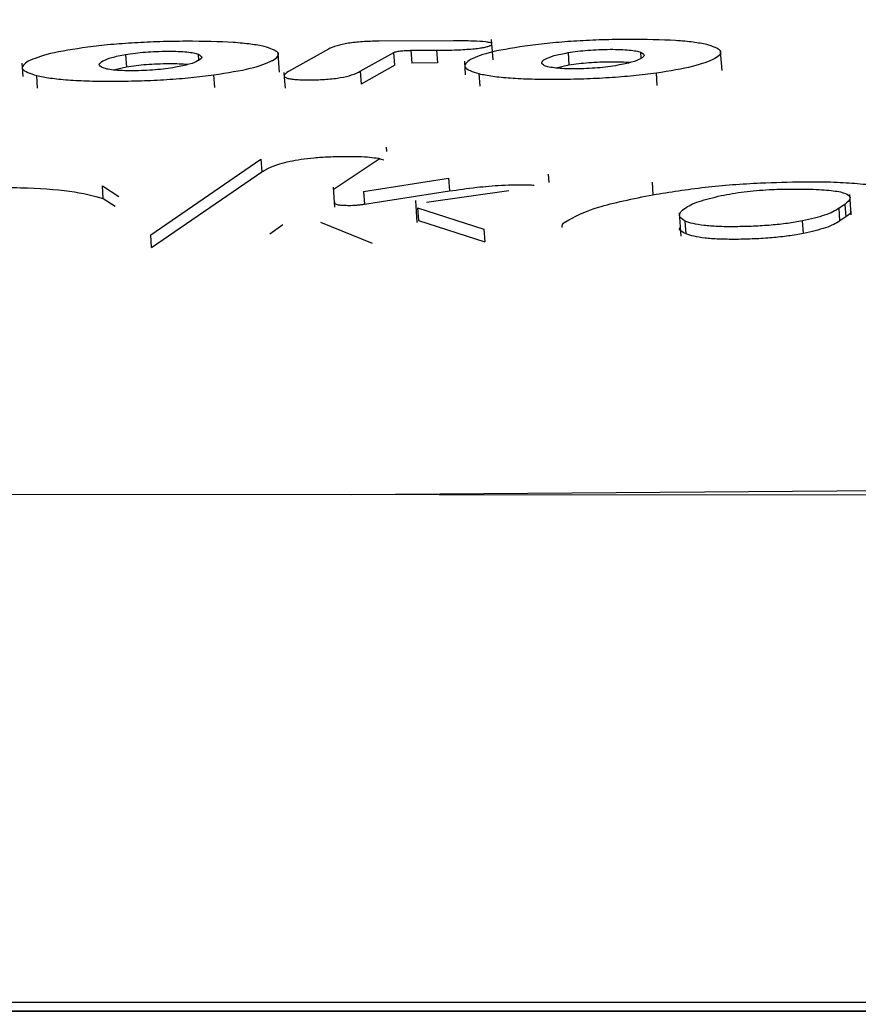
# Model space of a CAD drawing. Header units: millimetres. Extents: x -8045 to 6871, y -5915 to 5473.
# Drawn here: x -3833.71 to -3820.86, y -1022.93 to -1007.73 of the extents above; entities that cross this region are included whole.
import ezdxf

# ---------------------------------------------------------------- set-up
doc = ezdxf.new("R2010")
doc.units = ezdxf.units.MM
for name, color, linetype in [('DIKOM_ОБЪЕКТ', 7, 'Continuous'), ('DIKOM_РАЗМЕР_ЗОНА', 7, 'Continuous'), ('DIKOM_РАЗМЕР_ОБЪЕКТА', 7, 'Continuous')]:
    doc.layers.add(name, color=color, linetype=linetype)
doc.styles.add('style1', font='arial.ttf', dxfattribs={"width": 0.8})
doc.dimstyles.new('1-50', dxfattribs={"dimtxt": 300, "dimasz": 200, "dimexe": 100, "dimexo": 0, "dimgap": 100, "dimtad": 1, "dimtxsty": 'style1', "dimcen": 200, "dimclrd": 7, "dimclre": 7, "dimclrt": 7, "dimadec": 1, "dimazin": 2, "dimtfac": 1, "dimtmove": 0, "dimatfit": 2, "dimfxl": 0, "dimlwd": 25, "dimlwe": 18, "dimarcsym": 0})

# ---------------------------------------------------------------- blocks, each defined once
blk = doc.blocks.new('*D9')
at = {"layer": 'Defpoints', "color": 0, "linetype": 'Continuous', "transparency": 16777216}
for p in [(5663.543, -234.645), (-5019.6, -1388.727), (5663.543, -4701.469)]:
    blk.add_point(p, dxfattribs=at)
at = {"layer": 'DIKOM_РАЗМЕР_ОБЪЕКТА', "color": 7, "linetype": 'Continuous', "lineweight": 18, "transparency": 16777216}
for p, q in [((5663.543, -234.645), (5663.543, -4801.469)), ((-5019.6, -1388.727), (-5019.6, -4801.469))]:
    blk.add_line(p, q, dxfattribs=at)
at = {"layer": 'DIKOM_РАЗМЕР_ОБЪЕКТА', "color": 7, "linetype": 'Continuous', "lineweight": 25, "transparency": 16777216}
blk.add_line((-4819.6, -4701.469), (5463.543, -4701.469), dxfattribs=at)
at = {"layer": 'DIKOM_РАЗМЕР_ОБЪЕКТА', "color": 7, "linetype": 'Continuous', "transparency": 16777216}
for points in [[(-4819.6, -4668.136), (-4819.6, -4734.803), (-5019.6, -4701.469)], [(5463.543, -4668.136), (5463.543, -4734.803), (5663.543, -4701.469)]]:
    blk.add_solid(points, dxfattribs=at)
at = {"layer": 'DIKOM_РАЗМЕР_ОБЪЕКТА', "color": 7, "linetype": 'Continuous', "lineweight": 15, "transparency": 16777216, "insert": (-74.375, -4448.297), "char_height": 300, "attachment_point": 5, "style": 'style1'}
blk.add_mtext('10700', dxfattribs=at)
blk = doc.blocks.new('*D10')
at = {"layer": 'Defpoints', "color": 0, "linetype": 'Continuous', "transparency": 16777216}
for p in [(-1653.813, 3474.95), (-5616.456, -3083.398), (491.015, -3083.398)]:
    blk.add_point(p, dxfattribs=at)
at = {"layer": 'DIKOM_РАЗМЕР_ОБЪЕКТА', "color": 7, "linetype": 'Continuous', "lineweight": 18, "transparency": 16777216}
for p, q in [((-1653.813, 3474.95), (-5716.456, 3474.95)), ((491.015, -3083.398), (-5716.456, -3083.398))]:
    blk.add_line(p, q, dxfattribs=at)
at = {"layer": 'DIKOM_РАЗМЕР_ОБЪЕКТА', "color": 7, "linetype": 'Continuous', "lineweight": 25, "transparency": 16777216}
blk.add_line((-5616.456, 3274.95), (-5616.456, -2883.398), dxfattribs=at)
at = {"layer": 'DIKOM_РАЗМЕР_ОБЪЕКТА', "color": 7, "linetype": 'Continuous', "transparency": 16777216}
for points in [[(-5649.79, 3274.95), (-5583.123, 3274.95), (-5616.456, 3474.95)], [(-5649.79, -2883.398), (-5583.123, -2883.398), (-5616.456, -3083.398)]]:
    blk.add_solid(points, dxfattribs=at)
at = {"layer": 'DIKOM_РАЗМЕР_ОБЪЕКТА', "color": 7, "linetype": 'Continuous', "lineweight": 15, "transparency": 16777216, "insert": (-5869.628, -1326.858), "char_height": 300, "attachment_point": 5, "rotation": 90, "style": 'style1'}
blk.add_mtext('6550', dxfattribs=at)
blk = doc.blocks.new('*D11')
at = {"layer": 'Defpoints', "color": 0, "transparency": 16777216}
for p in [(6870.851, -184.645), (-7019.6, -1388.727), (-7019.6, -5814.648)]:
    blk.add_point(p, dxfattribs=at)
at = {"layer": 'DIKOM_РАЗМЕР_ЗОНА', "color": 7, "lineweight": 18, "transparency": 16777216}
for p, q in [((6870.851, -184.645), (6870.851, -5914.648)), ((-7019.6, -1388.727), (-7019.6, -5914.648))]:
    blk.add_line(p, q, dxfattribs=at)
at = {"layer": 'DIKOM_РАЗМЕР_ЗОНА', "color": 7, "lineweight": 25, "transparency": 16777216}
blk.add_line((6670.851, -5814.648), (-6819.6, -5814.648), dxfattribs=at)
at = {"layer": 'DIKOM_РАЗМЕР_ЗОНА', "color": 7, "transparency": 16777216}
for points in [[(-6819.6, -5781.314), (-6819.6, -5847.981), (-7019.6, -5814.648)], [(6670.851, -5781.314), (6670.851, -5847.981), (6870.851, -5814.648)]]:
    blk.add_solid(points, dxfattribs=at)
at = {"layer": 'DIKOM_РАЗМЕР_ЗОНА', "color": 7, "transparency": 16777216, "insert": (-74.375, -5561.374), "char_height": 300, "attachment_point": 5, "style": 'style1'}
blk.add_mtext('13900', dxfattribs=at)
blk = doc.blocks.new('*D12')
at = {"layer": 'Defpoints', "color": 0, "transparency": 16777216}
for p in [(-2189.606, 5472.652), (-7595.212, -5084.969), (-495.584, -5084.969)]:
    blk.add_point(p, dxfattribs=at)
at = {"layer": 'DIKOM_РАЗМЕР_ЗОНА', "color": 7, "lineweight": 18, "transparency": 16777216}
for p, q in [((-2189.606, 5472.652), (-7695.212, 5472.652)), ((-495.584, -5084.969), (-7695.212, -5084.969))]:
    blk.add_line(p, q, dxfattribs=at)
at = {"layer": 'DIKOM_РАЗМЕР_ЗОНА', "color": 7, "lineweight": 25, "transparency": 16777216}
blk.add_line((-7595.212, 5272.652), (-7595.212, -4884.969), dxfattribs=at)
at = {"layer": 'DIKOM_РАЗМЕР_ЗОНА', "color": 7, "transparency": 16777216}
for points in [[(-7628.545, 5272.652), (-7561.879, 5272.652), (-7595.212, 5472.652)], [(-7628.545, -4884.969), (-7561.879, -4884.969), (-7595.212, -5084.969)]]:
    blk.add_solid(points, dxfattribs=at)
at = {"layer": 'DIKOM_РАЗМЕР_ЗОНА', "color": 7, "transparency": 16777216, "insert": (-7848.384, -1452.593), "char_height": 300, "attachment_point": 5, "rotation": 90, "style": 'style1'}
blk.add_mtext('10550', dxfattribs=at)

msp = doc.modelspace()

# ---------------------------------------------------------------- linework, layer by layer
at = {"layer": 'DIKOM_ОБЪЕКТ', "color": 7, "linetype": 'Continuous', "lineweight": 15}
for p, q in [((-3827.061, -1008.058), (-3828.203, -1008.063)), ((-3826.457, -1008.347), (-3826.479, -1008.036)), ((-3832.087, -1008.266), (-3832.073, -1008.46)), ((-3830.965, -1008.354), (-3830.972, -1008.262)), ((-3829.727, -1008.539), (-3829.748, -1008.254)), ((-3828.979, -1008.185), (-3829.593, -1008.529)), ((-3828.493, -1008.524), (-3827.975, -1008.234)), ((-3827.961, -1008.428), (-3827.975, -1008.234)), ((-3827.716, -1008.202), (-3827.324, -1008.201)), ((-3827.716, -1008.202), (-3827.702, -1008.397)), ((-3827.324, -1008.201), (-3827.31, -1008.395)), ((-3825.309, -1008.238), (-3825.295, -1008.432)), ((-3824.188, -1008.323), (-3824.195, -1008.232)), ((-3822.95, -1008.509), (-3822.971, -1008.222)), ((-3833.675, -1008.398), (-3833.66, -1008.604)), ((-3827.31, -1008.395), (-3827.702, -1008.397)), ((-3826.897, -1008.37), (-3826.883, -1008.577)), ((-3832.073, -1008.46), (-3832.274, -1008.504)), ((-3828.493, -1008.524), (-3828.479, -1008.719)), ((-3827.961, -1008.428), (-3828.479, -1008.719)), ((-3826.676, -1008.56), (-3826.662, -1008.754)), ((-3825.295, -1008.432), (-3825.493, -1008.475)), ((-3823.942, -1008.741), (-3823.956, -1008.547)), ((-3833.453, -1008.588), (-3833.439, -1008.782)), ((-3830.719, -1008.773), (-3830.733, -1008.579)), ((-3828.086, -1009.752), (-3828.09, -1009.689)), ((-3831.702, -1011.032), (-3830.013, -1009.872)), ((-3830.013, -1009.872), (-3829.999, -1010.066)), ((-3828.188, -1009.862), (-3828.892, -1010.332)), ((-3831.688, -1011.226), (-3829.999, -1010.066)), ((-3828.44, -1010.366), (-3827.14, -1010.164)), ((-3827.14, -1010.164), (-3827.126, -1010.358)), ((-3825.613, -1010.101), (-3825.604, -1010.228)), ((-3824.021, -1010.221), (-3824.008, -1010.415)), ((-3832.442, -1010.279), (-3832.19, -1010.442)), ((-3832.428, -1010.473), (-3832.442, -1010.279)), ((-3828.906, -1010.302), (-3828.884, -1010.608)), ((-3828.44, -1010.366), (-3828.426, -1010.56)), ((-3828.426, -1010.56), (-3827.126, -1010.358)), ((-3826.216, -1010.355), (-3827.478, -1010.537)), ((-3832.428, -1010.473), (-3832.245, -1010.592)), ((-3827.648, -1010.503), (-3827.624, -1010.843)), ((-3820.969, -1010.725), (-3820.991, -1010.413)), ((-3827.613, -1010.615), (-3826.598, -1010.944)), ((-3827.613, -1010.615), (-3827.599, -1010.809)), ((-3823.606, -1010.694), (-3823.581, -1011.053)), ((-3821.069, -1010.563), (-3821.157, -1010.624)), ((-3821.143, -1010.818), (-3821.157, -1010.624)), ((-3821.069, -1010.563), (-3821.055, -1010.756)), ((-3828.305, -1011.163), (-3829.096, -1010.839)), ((-3827.599, -1010.809), (-3826.584, -1011.138)), ((-3823.5, -1011.014), (-3823.515, -1010.821)), ((-3821.703, -1011.01), (-3821.717, -1010.816)), ((-3821.055, -1010.756), (-3821.143, -1010.818)), ((-3829.676, -1010.877), (-3829.877, -1011.02)), ((-3826.598, -1010.944), (-3826.584, -1011.138)), ((-3831.688, -1011.226), (-3831.702, -1011.032)), ((-3814.695, -1014.915), (-3828.627, -1015.014)), ((-3814.907, -1015.024), (-3851.362, -1014.997)), ((-3747.063, -1022.794), (-4024.736, -1022.794)), ((-3747.321, -1022.929), (-4024.736, -1022.929)), ((-4024.735, -1022.929), (-3747.321, -1022.929))]:
    msp.add_line(p, q, dxfattribs=at)
at = {"layer": 'DIKOM_ОБЪЕКТ', "color": 7, "linetype": 'Continuous', "lineweight": 15, "flags": 128}
msp.add_lwpolyline([(-3829.661, -1008.542), (-3829.652, -1008.673), (-3829.644, -1008.784)], dxfattribs=at)
at = {"layer": 'DIKOM_ОБЪЕКТ', "color": 7, "linetype": 'Continuous', "lineweight": 15}
for points, knots in [([(-3831.159, -1008.064), (-3831.293, -1008.065), (-3831.553, -1008.068), (-3831.949, -1008.086), (-3832.328, -1008.114), (-3832.553, -1008.14), (-3832.667, -1008.154)], [0, 0, 0, 0, 0.261624, 0.5084, 0.750624, 1, 1, 1, 1]), ([(-3829.962, -1008.144), (-3830.026, -1008.131), (-3830.154, -1008.106), (-3830.532, -1008.071), (-3830.9, -1008.064), (-3831.158, -1008.064), (-3831.159, -1008.064)], [0, 0, 0, 0, 0.246839, 0.488174, 0.999055, 1, 1, 1, 1]), ([(-3828.203, -1008.063), (-3828.247, -1008.063), (-3828.332, -1008.064), (-3828.459, -1008.07), (-3828.575, -1008.08), (-3828.722, -1008.1), (-3828.876, -1008.136), (-3828.942, -1008.167), (-3828.979, -1008.185)], [0, 0, 0, 0, 0.117845, 0.224816, 0.327836, 0.434141, 0.68014, 1, 1, 1, 1]), ([(-3826.495, -1008.126), (-3826.495, -1008.126), (-3826.481, -1008.121), (-3826.472, -1008.109), (-3826.476, -1008.095), (-3826.509, -1008.082), (-3826.594, -1008.068), (-3826.781, -1008.058), (-3826.96, -1008.058), (-3827.061, -1008.058)], [0, 0, 0, 0, 0.001386, 0.118579, 0.225358, 0.328126, 0.434234, 0.680167, 1, 1, 1, 1]), ([(-3824.382, -1008.035), (-3824.515, -1008.037), (-3824.775, -1008.04), (-3825.171, -1008.058), (-3825.55, -1008.087), (-3825.776, -1008.114), (-3825.89, -1008.127)], [0, 0, 0, 0, 0.261525, 0.508342, 0.7506, 1, 1, 1, 1]), ([(-3823.185, -1008.113), (-3823.249, -1008.101), (-3823.377, -1008.076), (-3823.755, -1008.042), (-3824.122, -1008.035), (-3824.381, -1008.035), (-3824.382, -1008.035)], [0, 0, 0, 0, 0.246838, 0.488166, 0.998903, 1, 1, 1, 1]), ([(-3823.063, -1008.326), (-3823.062, -1008.325), (-3822.989, -1008.284), (-3822.909, -1008.205), (-3823.094, -1008.143), (-3823.185, -1008.113)], [0, 0, 0, 0, 0.006212, 0.516975, 1, 1, 1, 1]), ([(-3832.667, -1008.154), (-3832.877, -1008.185), (-3833.305, -1008.25), (-3833.488, -1008.33), (-3833.581, -1008.371)], [0, 0, 0, 0, 0.488416, 1, 1, 1, 1]), ([(-3832.435, -1008.365), (-3832.397, -1008.347), (-3832.323, -1008.312), (-3832.163, -1008.281), (-3832.087, -1008.266)], [0, 0, 0, 0, 0.523168, 1, 1, 1, 1]), ([(-3832.087, -1008.266), (-3832.039, -1008.258), (-3831.946, -1008.244), (-3831.783, -1008.228), (-3831.612, -1008.218), (-3831.497, -1008.216), (-3831.44, -1008.216), (-3831.439, -1008.216)], [0, 0, 0, 0, 0.263528, 0.506524, 0.744558, 0.99504, 1, 1, 1, 1]), ([(-3831.439, -1008.216), (-3831.385, -1008.216), (-3831.278, -1008.217), (-3831.143, -1008.226), (-3831.035, -1008.241), (-3830.994, -1008.255), (-3830.972, -1008.262)], [0, 0, 0, 0, 0.246336, 0.485942, 0.731795, 1, 1, 1, 1]), ([(-3830.972, -1008.262), (-3830.947, -1008.277), (-3830.895, -1008.307), (-3830.945, -1008.342), (-3830.971, -1008.36)], [0, 0, 0, 0, 0.487526, 1, 1, 1, 1]), ([(-3829.84, -1008.358), (-3829.839, -1008.357), (-3829.766, -1008.317), (-3829.686, -1008.235), (-3829.872, -1008.174), (-3829.962, -1008.144)], [0, 0, 0, 0, 0.006171, 0.516948, 1, 1, 1, 1]), ([(-3827.975, -1008.234), (-3827.969, -1008.231), (-3827.958, -1008.227), (-3827.929, -1008.22), (-3827.896, -1008.214), (-3827.848, -1008.208), (-3827.786, -1008.203), (-3827.738, -1008.203), (-3827.716, -1008.202)], [0, 0, 0, 0, 0.153644, 0.299142, 0.436118, 0.565311, 0.798655, 1, 1, 1, 1]), ([(-3827.324, -1008.201), (-3827.22, -1008.2), (-3827.037, -1008.198), (-3826.809, -1008.185), (-3826.671, -1008.17), (-3826.591, -1008.157), (-3826.53, -1008.142), (-3826.507, -1008.131), (-3826.495, -1008.126)], [0, 0, 0, 0, 0.320472, 0.566637, 0.672996, 0.776073, 0.883395, 1, 1, 1, 1]), ([(-3825.89, -1008.127), (-3826.099, -1008.159), (-3826.528, -1008.223), (-3826.71, -1008.304), (-3826.803, -1008.345)], [0, 0, 0, 0, 0.488404, 1, 1, 1, 1]), ([(-3825.658, -1008.337), (-3825.619, -1008.319), (-3825.546, -1008.284), (-3825.386, -1008.253), (-3825.309, -1008.238)], [0, 0, 0, 0, 0.52307, 1, 1, 1, 1]), ([(-3825.309, -1008.238), (-3825.261, -1008.23), (-3825.169, -1008.216), (-3825.006, -1008.2), (-3824.835, -1008.19), (-3824.72, -1008.187), (-3824.662, -1008.187), (-3824.661, -1008.187)], [0, 0, 0, 0, 0.263523, 0.506189, 0.744215, 0.99504, 1, 1, 1, 1]), ([(-3824.661, -1008.187), (-3824.607, -1008.187), (-3824.501, -1008.188), (-3824.365, -1008.197), (-3824.258, -1008.211), (-3824.216, -1008.225), (-3824.195, -1008.232)], [0, 0, 0, 0, 0.246088, 0.486027, 0.731728, 1, 1, 1, 1]), ([(-3824.195, -1008.232), (-3824.169, -1008.247), (-3824.118, -1008.277), (-3824.168, -1008.312), (-3824.194, -1008.33)], [0, 0, 0, 0, 0.487497, 1, 1, 1, 1]), ([(-3833.581, -1008.371), (-3833.635, -1008.412), (-3833.74, -1008.492), (-3833.547, -1008.557), (-3833.453, -1008.588)], [0, 0, 0, 0, 0.51355, 1, 1, 1, 1]), ([(-3832.445, -1008.467), (-3832.468, -1008.451), (-3832.514, -1008.419), (-3832.462, -1008.384), (-3832.435, -1008.365)], [0, 0, 0, 0, 0.481472, 1, 1, 1, 1]), ([(-3831.425, -1008.41), (-3831.426, -1008.41), (-3831.483, -1008.41), (-3831.597, -1008.413), (-3831.769, -1008.423), (-3831.932, -1008.439), (-3832.024, -1008.453), (-3832.073, -1008.46)], [0, 0, 0, 0, 0.004245, 0.254756, 0.49308, 0.736087, 1, 1, 1, 1]), ([(-3831.139, -1008.421), (-3831.18, -1008.418), (-3831.264, -1008.411), (-3831.37, -1008.411), (-3831.425, -1008.41)], [0, 0, 0, 0, 0.484745, 1, 1, 1, 1]), ([(-3830.971, -1008.36), (-3830.972, -1008.36), (-3831.004, -1008.379), (-3831.091, -1008.415), (-3831.248, -1008.447), (-3831.324, -1008.463)], [0, 0, 0, 0, 0.009033, 0.522099, 1, 1, 1, 1]), ([(-3830.733, -1008.579), (-3830.529, -1008.546), (-3830.109, -1008.479), (-3829.931, -1008.399), (-3829.84, -1008.358)], [0, 0, 0, 0, 0.487285, 1, 1, 1, 1]), ([(-3826.803, -1008.345), (-3826.857, -1008.385), (-3826.962, -1008.465), (-3826.769, -1008.529), (-3826.676, -1008.56)], [0, 0, 0, 0, 0.513546, 1, 1, 1, 1]), ([(-3825.668, -1008.438), (-3825.69, -1008.423), (-3825.737, -1008.391), (-3825.685, -1008.355), (-3825.658, -1008.337)], [0, 0, 0, 0, 0.481472, 1, 1, 1, 1]), ([(-3824.648, -1008.382), (-3824.648, -1008.382), (-3824.705, -1008.382), (-3824.82, -1008.385), (-3824.991, -1008.394), (-3825.155, -1008.411), (-3825.247, -1008.425), (-3825.295, -1008.432)], [0, 0, 0, 0, 0.003904, 0.254766, 0.493089, 0.736075, 1, 1, 1, 1]), ([(-3824.366, -1008.391), (-3824.405, -1008.389), (-3824.489, -1008.382), (-3824.593, -1008.382), (-3824.648, -1008.382)], [0, 0, 0, 0, 0.47519, 1, 1, 1, 1]), ([(-3824.194, -1008.33), (-3824.195, -1008.33), (-3824.231, -1008.347), (-3824.312, -1008.385), (-3824.47, -1008.417), (-3824.547, -1008.432)], [0, 0, 0, 0, 0.009074, 0.522076, 1, 1, 1, 1]), ([(-3823.956, -1008.547), (-3823.752, -1008.514), (-3823.332, -1008.446), (-3823.154, -1008.367), (-3823.063, -1008.326)], [0, 0, 0, 0, 0.487288, 1, 1, 1, 1]), ([(-3831.975, -1008.516), (-3831.975, -1008.516), (-3832.032, -1008.516), (-3832.141, -1008.515), (-3832.278, -1008.505), (-3832.384, -1008.489), (-3832.424, -1008.474), (-3832.445, -1008.467)], [0, 0, 0, 0, 0.00176, 0.250308, 0.487639, 0.731915, 1, 1, 1, 1]), ([(-3831.324, -1008.463), (-3831.373, -1008.471), (-3831.466, -1008.486), (-3831.631, -1008.503), (-3831.805, -1008.514), (-3831.918, -1008.515), (-3831.975, -1008.516)], [0, 0, 0, 0, 0.268929, 0.513859, 0.751789, 1, 1, 1, 1]), ([(-3829.593, -1008.529), (-3829.622, -1008.548), (-3829.672, -1008.581), (-3829.65, -1008.619), (-3829.575, -1008.639), (-3829.494, -1008.649), (-3829.389, -1008.654), (-3829.307, -1008.656), (-3829.263, -1008.655), (-3829.263, -1008.655)], [0, 0, 0, 0, 0.320357, 0.566513, 0.672599, 0.775095, 0.881454, 0.998074, 1, 1, 1, 1]), ([(-3829.263, -1008.655), (-3829.22, -1008.654), (-3829.137, -1008.653), (-3829.011, -1008.647), (-3828.895, -1008.636), (-3828.749, -1008.615), (-3828.596, -1008.576), (-3828.53, -1008.543), (-3828.493, -1008.524)], [0, 0, 0, 0, 0.114807, 0.221059, 0.323693, 0.429872, 0.677228, 1, 1, 1, 1]), ([(-3826.676, -1008.56), (-3826.609, -1008.574), (-3826.478, -1008.6), (-3826.197, -1008.628), (-3825.861, -1008.644), (-3825.609, -1008.645), (-3825.476, -1008.645), (-3825.475, -1008.645)], [0, 0, 0, 0, 0.250985, 0.493359, 0.738917, 0.998914, 1, 1, 1, 1]), ([(-3825.198, -1008.486), (-3825.198, -1008.486), (-3825.255, -1008.486), (-3825.363, -1008.485), (-3825.5, -1008.476), (-3825.606, -1008.46), (-3825.647, -1008.445), (-3825.668, -1008.438)], [0, 0, 0, 0, 0.001748, 0.250354, 0.487726, 0.731853, 1, 1, 1, 1]), ([(-3825.475, -1008.645), (-3825.34, -1008.644), (-3825.078, -1008.64), (-3824.68, -1008.62), (-3824.298, -1008.59), (-3824.071, -1008.561), (-3823.956, -1008.547)], [0, 0, 0, 0, 0.261715, 0.508485, 0.750721, 1, 1, 1, 1]), ([(-3824.547, -1008.432), (-3824.595, -1008.44), (-3824.689, -1008.455), (-3824.854, -1008.473), (-3825.028, -1008.484), (-3825.14, -1008.486), (-3825.198, -1008.486)], [0, 0, 0, 0, 0.268908, 0.513849, 0.752108, 1, 1, 1, 1]), ([(-3833.453, -1008.588), (-3833.386, -1008.602), (-3833.255, -1008.629), (-3832.974, -1008.657), (-3832.638, -1008.674), (-3832.385, -1008.676), (-3832.253, -1008.676), (-3832.252, -1008.676)], [0, 0, 0, 0, 0.250991, 0.49336, 0.738928, 0.999059, 1, 1, 1, 1]), ([(-3832.252, -1008.676), (-3832.117, -1008.674), (-3831.855, -1008.671), (-3831.457, -1008.652), (-3831.075, -1008.622), (-3830.848, -1008.593), (-3830.733, -1008.579)], [0, 0, 0, 0, 0.261817, 0.50855, 0.750611, 1, 1, 1, 1]), ([(-3829.999, -1010.066), (-3829.952, -1010.039), (-3829.856, -1009.983), (-3829.645, -1009.916), (-3829.404, -1009.872), (-3829.198, -1009.847), (-3828.964, -1009.831), (-3828.803, -1009.83), (-3828.721, -1009.828), (-3828.721, -1009.828)], [0, 0, 0, 0, 0.253437, 0.514089, 0.629347, 0.744202, 0.864991, 0.998687, 1, 1, 1, 1]), ([(-3828.721, -1009.828), (-3828.651, -1009.828), (-3828.517, -1009.828), (-3828.345, -1009.839), (-3828.209, -1009.856), (-3828.158, -1009.873), (-3828.131, -1009.882)], [0, 0, 0, 0, 0.269157, 0.516847, 0.754825, 1, 1, 1, 1]), ([(-3824.008, -1010.415), (-3823.749, -1010.374), (-3823.248, -1010.294), (-3822.42, -1010.23), (-3821.925, -1010.221), (-3821.709, -1010.217)], [0, 0, 0, 0, 0.37486, 0.728301, 1, 1, 1, 1]), ([(-3821.709, -1010.217), (-3821.637, -1010.216), (-3821.422, -1010.216), (-3821.084, -1010.225), (-3820.859, -1010.245), (-3820.748, -1010.255)], [0, 0, 0, 0, 0.20434, 0.605698, 1, 1, 1, 1]), ([(-3834.184, -1010.302), (-3834.019, -1010.303), (-3833.56, -1010.305), (-3832.88, -1010.352), (-3832.58, -1010.432), (-3832.428, -1010.473)], [0, 0, 0, 0, 0.216425, 0.600421, 1, 1, 1, 1]), ([(-3827.126, -1010.358), (-3826.99, -1010.338), (-3826.741, -1010.302), (-3826.386, -1010.271), (-3826.169, -1010.263), (-3826.085, -1010.262), (-3826.072, -1010.262)], [0, 0, 0, 0, 0.41852, 0.766362, 0.961281, 1, 1, 1, 1]), ([(-3826.072, -1010.262), (-3826.017, -1010.262), (-3825.93, -1010.262), (-3825.856, -1010.267), (-3825.828, -1010.269)], [0, 0, 0, 0, 0.615205, 1, 1, 1, 1]), ([(-3822.962, -1010.428), (-3822.85, -1010.408), (-3822.633, -1010.368), (-3822.25, -1010.335), (-3822.018, -1010.33), (-3821.914, -1010.328)], [0, 0, 0, 0, 0.371462, 0.716844, 1, 1, 1, 1]), ([(-3821.914, -1010.328), (-3821.886, -1010.328), (-3821.729, -1010.327), (-3821.463, -1010.332), (-3821.169, -1010.359), (-3821.002, -1010.41), (-3820.969, -1010.48), (-3821.034, -1010.534), (-3821.069, -1010.563)], [0, 0, 0, 0, 0.040637, 0.232491, 0.409893, 0.581403, 0.771861, 1, 1, 1, 1]), ([(-3828.878, -1010.525), (-3828.883, -1010.53), (-3828.893, -1010.539), (-3828.885, -1010.551), (-3828.863, -1010.561), (-3828.822, -1010.571), (-3828.757, -1010.578), (-3828.693, -1010.578), (-3828.664, -1010.579)], [0, 0, 0, 0, 0.159222, 0.30867, 0.448426, 0.57829, 0.808348, 1, 1, 1, 1]), ([(-3825.35, -1010.83), (-3825.211, -1010.753), (-3824.937, -1010.602), (-3824.315, -1010.477), (-3824.008, -1010.415)], [0, 0, 0, 0, 0.506969, 1, 1, 1, 1]), ([(-3823.524, -1010.626), (-3823.523, -1010.626), (-3823.47, -1010.588), (-3823.34, -1010.52), (-3823.084, -1010.458), (-3822.962, -1010.428)], [0, 0, 0, 0, 0.004707, 0.52713, 1, 1, 1, 1]), ([(-3828.664, -1010.579), (-3828.624, -1010.578), (-3828.564, -1010.576), (-3828.483, -1010.568), (-3828.445, -1010.563), (-3828.426, -1010.56)], [0, 0, 0, 0, 0.486909, 0.740871, 1, 1, 1, 1]), ([(-3823.515, -1010.821), (-3823.557, -1010.792), (-3823.646, -1010.731), (-3823.565, -1010.662), (-3823.524, -1010.626)], [0, 0, 0, 0, 0.480692, 1, 1, 1, 1]), ([(-3821.157, -1010.624), (-3821.217, -1010.66), (-3821.331, -1010.728), (-3821.593, -1010.788), (-3821.717, -1010.816)], [0, 0, 0, 0, 0.528962, 1, 1, 1, 1]), ([(-3820.985, -1010.654), (-3820.981, -1010.659), (-3820.957, -1010.691), (-3821.011, -1010.727), (-3821.055, -1010.756)], [0, 0, 0, 0, 0.168035, 1, 1, 1, 1]), ([(-3825.401, -1010.918), (-3825.4, -1010.888), (-3825.399, -1010.857), (-3825.35, -1010.83), (-3825.35, -1010.83)], [0, 0, 0, 0, 0.993455, 1, 1, 1, 1]), ([(-3822.744, -1010.906), (-3822.748, -1010.906), (-3822.841, -1010.907), (-3823.014, -1010.905), (-3823.233, -1010.888), (-3823.407, -1010.86), (-3823.478, -1010.834), (-3823.515, -1010.821)], [0, 0, 0, 0, 0.011231, 0.262581, 0.500957, 0.741654, 1, 1, 1, 1]), ([(-3821.717, -1010.816), (-3821.792, -1010.83), (-3821.94, -1010.856), (-3822.2, -1010.884), (-3822.473, -1010.901), (-3822.653, -1010.904), (-3822.744, -1010.906)], [0, 0, 0, 0, 0.249439, 0.491108, 0.740341, 1, 1, 1, 1]), ([(-3821.143, -1010.818), (-3821.203, -1010.854), (-3821.317, -1010.921), (-3821.58, -1010.982), (-3821.703, -1011.01)], [0, 0, 0, 0, 0.528962, 1, 1, 1, 1]), ([(-3823.5, -1011.014), (-3823.565, -1010.985), (-3823.629, -1010.955), (-3823.589, -1010.925), (-3823.589, -1010.925)], [0, 0, 0, 0, 0.996029, 1, 1, 1, 1]), ([(-3822.73, -1011.1), (-3822.733, -1011.1), (-3822.826, -1011.1), (-3822.999, -1011.098), (-3823.218, -1011.082), (-3823.393, -1011.054), (-3823.464, -1011.028), (-3823.5, -1011.014)], [0, 0, 0, 0, 0.008761, 0.260816, 0.499732, 0.7411, 1, 1, 1, 1]), ([(-3821.703, -1011.01), (-3821.778, -1011.023), (-3821.925, -1011.049), (-3822.185, -1011.077), (-3822.458, -1011.095), (-3822.638, -1011.098), (-3822.73, -1011.1)], [0, 0, 0, 0, 0.248703, 0.489751, 0.738582, 1, 1, 1, 1])]:
    msp.add_open_spline(points, degree=3, knots=knots, dxfattribs=at)

# ---------------------------------------------------------------- dimensions: what is measured, and where the dimension line sits
at = {"layer": 'DIKOM_РАЗМЕР_ЗОНА'}
dim = msp.add_linear_dim(base=(-7595.212, -5084.969), p1=(-2189.606, 5472.652), p2=(-495.584, -5084.969), angle=90, text='10550', dimstyle='1-50', dxfattribs=at)
dim.commit()
dim.dimension.update_dxf_attribs({"geometry": '*D12', "text_midpoint": (-7595.212, -1452.593), "dimtype": 160})
dim = msp.add_linear_dim(base=(-7019.6, -5814.648), p1=(6870.851, -184.645), p2=(-7019.6, -1388.727), text='13900', dimstyle='1-50', dxfattribs=at)
dim.commit()
dim.dimension.update_dxf_attribs({"geometry": '*D11', "text_midpoint": (-74.375, -5814.648), "dimtype": 160})
at = {"layer": 'DIKOM_РАЗМЕР_ОБЪЕКТА', "color": 7, "linetype": 'Continuous', "lineweight": 15}
dim = msp.add_linear_dim(base=(-5616.456, -3083.398), p1=(-1653.813, 3474.95), p2=(491.015, -3083.398), angle=90, text='6550', dimstyle='1-50', dxfattribs=at)
dim.commit()
dim.dimension.update_dxf_attribs({"geometry": '*D10', "text_midpoint": (-5616.456, -1326.858), "dimtype": 160})
dim = msp.add_linear_dim(base=(5663.543, -4701.469), p1=(-5019.6, -1388.727), p2=(5663.543, -234.645), text='10700', dimstyle='1-50', dxfattribs=at)
dim.commit()
dim.dimension.update_dxf_attribs({"geometry": '*D9', "text_midpoint": (-74.375, -4701.469), "dimtype": 160})

doc.saveas('drawing.dxf')
